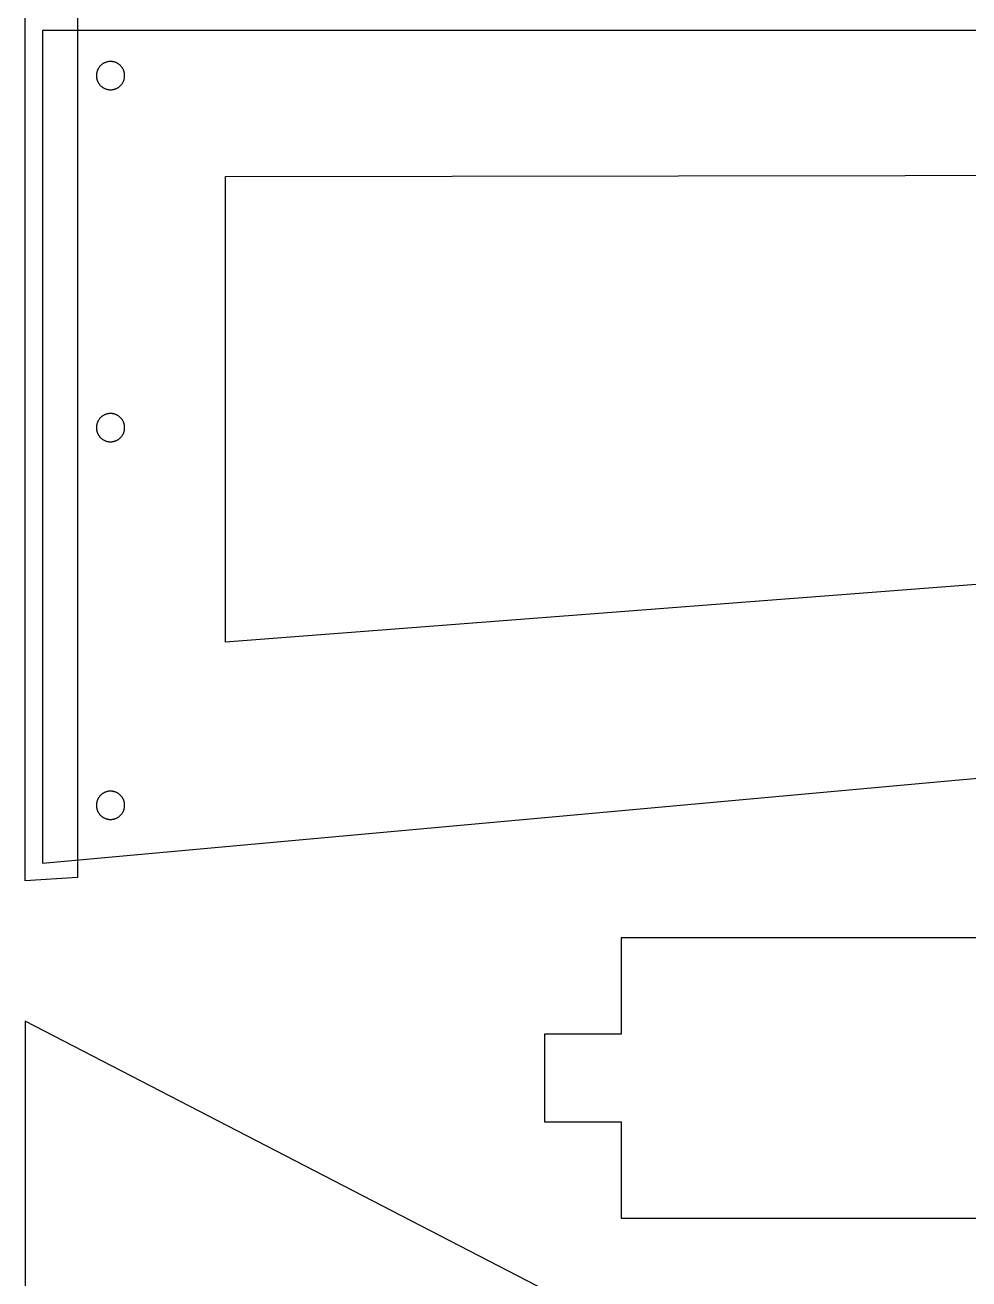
# Model space of a CAD drawing. Header units: millimetres. Extents: x 0 to 1560, y 0 to 1215.
# Drawn here: x 345.3 to 560.7, y 784.2 to 1070.4 of the extents above; entities that cross this region are included whole.
import ezdxf

# ---------------------------------------------------------------- set-up
doc = ezdxf.new("R2010")
doc.units = ezdxf.units.MM
doc.header["$MEASUREMENT"] = 0
for name, color, linetype, true_color in [('Bck', 18, 'Continuous', 0x000000), ('interiores', 3, 'Continuous', 0x0fff00), ('Rebaje 8mm', 1, 'Continuous', 0xff0000)]:
    doc.layers.add(name, color=color, linetype=linetype, true_color=true_color)

msp = doc.modelspace()

# ---------------------------------------------------------------- linework, layer by layer
at = {"layer": 'Bck'}
for points in [[(349.267, 879.13), (770.19, 917.386), (835.267, 917.386), (1315.267, 669.13), (1315.267, 1069.13), (349.267, 1069.13), (349.267, 879.13)], [(481.326, 840.099), (463.826, 840.099), (463.826, 820.099), (481.326, 820.099), (481.326, 798.099), (878.326, 798.099), (878.326, 820.099), (895.826, 820.099), (895.826, 840.099), (878.326, 840.099), (878.326, 862.099), (481.326, 862.099), (481.326, 840.099)], [(1311.267, 633.027), (890.344, 594.771), (825.267, 594.771), (345.267, 843.027), (345.267, 443.027), (1311.267, 443.027), (1311.267, 633.027)]]:
    msp.add_lwpolyline(points, dxfattribs=at)
at = {"layer": 'interiores'}
for points in [[(361.542, 1058.87), (361.543, 1058.758), (361.549, 1058.646), (361.559, 1058.534), (361.573, 1058.423), (361.59, 1058.313), (361.611, 1058.203), (361.636, 1058.094), (361.665, 1057.985), (361.698, 1057.878), (361.734, 1057.772), (361.774, 1057.668), (361.817, 1057.565), (361.864, 1057.463), (361.915, 1057.363), (361.969, 1057.265), (362.026, 1057.169), (362.087, 1057.075), (362.151, 1056.983), (362.218, 1056.893), (362.288, 1056.806), (362.361, 1056.721), (362.437, 1056.639), (362.516, 1056.56), (362.598, 1056.483), (362.682, 1056.409), (362.768, 1056.338), (362.857, 1056.27), (362.949, 1056.206), (363.042, 1056.144), (363.138, 1056.086), (363.235, 1056.031), (363.335, 1055.98), (363.436, 1055.932), (363.539, 1055.887), (363.643, 1055.847), (363.749, 1055.809), (363.855, 1055.776), (363.963, 1055.746), (364.072, 1055.72), (364.182, 1055.698), (364.292, 1055.68), (364.403, 1055.665), (364.515, 1055.654), (364.627, 1055.648), (364.739, 1055.645), (364.85, 1055.646), (364.962, 1055.65), (365.074, 1055.659), (365.185, 1055.672), (365.296, 1055.688), (365.406, 1055.709), (365.515, 1055.733), (365.624, 1055.761), (365.731, 1055.792), (365.837, 1055.827), (365.942, 1055.866), (366.046, 1055.909), (366.148, 1055.955), (366.248, 1056.005), (366.347, 1056.058), (366.443, 1056.115), (366.538, 1056.174), (366.63, 1056.238), (366.721, 1056.304), (366.808, 1056.373), (366.894, 1056.446), (366.977, 1056.521), (367.057, 1056.599), (367.134, 1056.68), (367.209, 1056.763), (367.28, 1056.849), (367.349, 1056.938), (367.415, 1057.029), (367.477, 1057.122), (367.536, 1057.217), (367.592, 1057.314), (367.644, 1057.413), (367.693, 1057.514), (367.738, 1057.616), (367.78, 1057.72), (367.818, 1057.825), (367.852, 1057.932), (367.883, 1058.039), (367.91, 1058.148), (367.933, 1058.258), (367.952, 1058.368), (367.968, 1058.479), (367.979, 1058.59), (367.987, 1058.702), (367.991, 1058.814), (367.991, 1058.925), (367.987, 1059.037), (367.979, 1059.149), (367.968, 1059.26), (367.952, 1059.371), (367.933, 1059.482), (367.91, 1059.591), (367.883, 1059.7), (367.852, 1059.807), (367.818, 1059.914), (367.78, 1060.019), (367.738, 1060.123), (367.693, 1060.225), (367.644, 1060.326), (367.592, 1060.425), (367.536, 1060.522), (367.477, 1060.617), (367.415, 1060.71), (367.349, 1060.801), (367.28, 1060.89), (367.209, 1060.976), (367.134, 1061.059), (367.057, 1061.14), (366.977, 1061.218), (366.894, 1061.293), (366.808, 1061.366), (366.721, 1061.435), (366.63, 1061.501), (366.538, 1061.565), (366.443, 1061.624), (366.347, 1061.681), (366.248, 1061.734), (366.148, 1061.784), (366.046, 1061.83), (365.942, 1061.873), (365.837, 1061.912), (365.731, 1061.947), (365.624, 1061.979), (365.515, 1062.006), (365.406, 1062.03), (365.296, 1062.051), (365.185, 1062.067), (365.074, 1062.08), (364.962, 1062.089), (364.85, 1062.093), (364.739, 1062.094), (364.627, 1062.091), (364.515, 1062.085), (364.403, 1062.074), (364.292, 1062.059), (364.182, 1062.041), (364.072, 1062.019), (363.963, 1061.993), (363.855, 1061.963), (363.749, 1061.93), (363.643, 1061.893), (363.539, 1061.852), (363.436, 1061.807), (363.335, 1061.759), (363.235, 1061.708), (363.138, 1061.653), (363.042, 1061.595), (362.949, 1061.533), (362.857, 1061.469), (362.768, 1061.401), (362.682, 1061.33), (362.598, 1061.256), (362.516, 1061.179), (362.437, 1061.1), (362.361, 1061.018), (362.288, 1060.933), (362.218, 1060.846), (362.151, 1060.756), (362.087, 1060.664), (362.026, 1060.57), (361.969, 1060.474), (361.915, 1060.376), (361.864, 1060.276), (361.817, 1060.174), (361.774, 1060.071), (361.734, 1059.967), (361.698, 1059.861), (361.665, 1059.754), (361.636, 1059.645), (361.611, 1059.536), (361.59, 1059.426), (361.573, 1059.316), (361.559, 1059.205), (361.549, 1059.093), (361.543, 1058.981), (361.542, 1058.87)], [(361.542, 978.521), (361.543, 978.409), (361.549, 978.298), (361.559, 978.186), (361.573, 978.075), (361.59, 977.964), (361.611, 977.855), (361.636, 977.745), (361.665, 977.637), (361.698, 977.53), (361.734, 977.424), (361.774, 977.32), (361.817, 977.217), (361.864, 977.115), (361.915, 977.015), (361.969, 976.917), (362.026, 976.821), (362.087, 976.727), (362.151, 976.635), (362.218, 976.545), (362.288, 976.458), (362.361, 976.373), (362.437, 976.291), (362.516, 976.212), (362.598, 976.135), (362.682, 976.061), (362.768, 975.99), (362.857, 975.922), (362.949, 975.858), (363.042, 975.796), (363.138, 975.738), (363.235, 975.683), (363.335, 975.632), (363.436, 975.584), (363.539, 975.539), (363.643, 975.498), (363.749, 975.461), (363.855, 975.428), (363.963, 975.398), (364.072, 975.372), (364.182, 975.35), (364.292, 975.331), (364.403, 975.317), (364.515, 975.306), (364.627, 975.299), (364.739, 975.297), (364.85, 975.298), (364.962, 975.302), (365.074, 975.311), (365.185, 975.324), (365.296, 975.34), (365.406, 975.36), (365.515, 975.385), (365.624, 975.412), (365.731, 975.444), (365.837, 975.479), (365.942, 975.518), (366.046, 975.561), (366.148, 975.607), (366.248, 975.657), (366.347, 975.71), (366.443, 975.767), (366.538, 975.826), (366.63, 975.89), (366.721, 975.956), (366.808, 976.025), (366.894, 976.098), (366.977, 976.173), (367.057, 976.251), (367.134, 976.332), (367.209, 976.415), (367.28, 976.501), (367.349, 976.59), (367.415, 976.681), (367.477, 976.774), (367.536, 976.869), (367.592, 976.966), (367.644, 977.065), (367.693, 977.166), (367.738, 977.268), (367.78, 977.372), (367.818, 977.477), (367.852, 977.584), (367.883, 977.691), (367.91, 977.8), (367.933, 977.909), (367.952, 978.02), (367.968, 978.131), (367.979, 978.242), (367.987, 978.354), (367.991, 978.465), (367.991, 978.577), (367.987, 978.689), (367.979, 978.801), (367.968, 978.912), (367.952, 979.023), (367.933, 979.133), (367.91, 979.243), (367.883, 979.352), (367.852, 979.459), (367.818, 979.566), (367.78, 979.671), (367.738, 979.775), (367.693, 979.877), (367.644, 979.978), (367.592, 980.077), (367.536, 980.174), (367.477, 980.269), (367.415, 980.362), (367.349, 980.453), (367.28, 980.542), (367.209, 980.628), (367.134, 980.711), (367.057, 980.792), (366.977, 980.87), (366.894, 980.945), (366.808, 981.018), (366.721, 981.087), (366.63, 981.153), (366.538, 981.216), (366.443, 981.276), (366.347, 981.333), (366.248, 981.386), (366.148, 981.436), (366.046, 981.482), (365.942, 981.524), (365.837, 981.563), (365.731, 981.599), (365.624, 981.63), (365.515, 981.658), (365.406, 981.682), (365.296, 981.703), (365.185, 981.719), (365.074, 981.732), (364.962, 981.74), (364.85, 981.745), (364.739, 981.746), (364.627, 981.743), (364.515, 981.737), (364.403, 981.726), (364.292, 981.711), (364.182, 981.693), (364.072, 981.671), (363.963, 981.645), (363.855, 981.615), (363.749, 981.582), (363.643, 981.544), (363.539, 981.504), (363.436, 981.459), (363.335, 981.411), (363.235, 981.36), (363.138, 981.305), (363.042, 981.247), (362.949, 981.185), (362.857, 981.121), (362.768, 981.053), (362.682, 980.982), (362.598, 980.908), (362.516, 980.831), (362.437, 980.752), (362.361, 980.67), (362.288, 980.585), (362.218, 980.498), (362.151, 980.408), (362.087, 980.316), (362.026, 980.222), (361.969, 980.126), (361.915, 980.028), (361.864, 979.928), (361.817, 979.826), (361.774, 979.723), (361.734, 979.619), (361.698, 979.513), (361.665, 979.406), (361.636, 979.297), (361.611, 979.188), (361.59, 979.078), (361.573, 978.968), (361.559, 978.857), (361.549, 978.745), (361.543, 978.633), (361.542, 978.521)], [(361.542, 892.33), (361.543, 892.218), (361.549, 892.106), (361.559, 891.995), (361.573, 891.883), (361.59, 891.773), (361.611, 891.663), (361.636, 891.554), (361.665, 891.446), (361.698, 891.339), (361.734, 891.233), (361.774, 891.128), (361.817, 891.025), (361.864, 890.923), (361.915, 890.823), (361.969, 890.725), (362.026, 890.629), (362.087, 890.535), (362.151, 890.443), (362.218, 890.354), (362.288, 890.266), (362.361, 890.182), (362.437, 890.099), (362.516, 890.02), (362.598, 889.943), (362.682, 889.869), (362.768, 889.798), (362.857, 889.731), (362.949, 889.666), (363.042, 889.604), (363.138, 889.546), (363.235, 889.491), (363.335, 889.44), (363.436, 889.392), (363.539, 889.348), (363.643, 889.307), (363.749, 889.27), (363.855, 889.236), (363.963, 889.206), (364.072, 889.18), (364.182, 889.158), (364.292, 889.14), (364.403, 889.125), (364.515, 889.115), (364.627, 889.108), (364.739, 889.105), (364.85, 889.106), (364.962, 889.111), (365.074, 889.12), (365.185, 889.132), (365.296, 889.149), (365.406, 889.169), (365.515, 889.193), (365.624, 889.221), (365.731, 889.252), (365.837, 889.288), (365.942, 889.327), (366.046, 889.369), (366.148, 889.416), (366.248, 889.465), (366.347, 889.518), (366.443, 889.575), (366.538, 889.635), (366.63, 889.698), (366.721, 889.764), (366.808, 889.834), (366.894, 889.906), (366.977, 889.981), (367.057, 890.059), (367.134, 890.14), (367.209, 890.224), (367.28, 890.31), (367.349, 890.398), (367.415, 890.489), (367.477, 890.582), (367.536, 890.677), (367.592, 890.774), (367.644, 890.873), (367.693, 890.974), (367.738, 891.076), (367.78, 891.18), (367.818, 891.285), (367.852, 891.392), (367.883, 891.5), (367.91, 891.608), (367.933, 891.718), (367.952, 891.828), (367.968, 891.939), (367.979, 892.05), (367.987, 892.162), (367.991, 892.274), (367.991, 892.386), (367.987, 892.498), (367.979, 892.609), (367.968, 892.721), (367.952, 892.832), (367.933, 892.942), (367.91, 893.051), (367.883, 893.16), (367.852, 893.268), (367.818, 893.374), (367.78, 893.479), (367.738, 893.583), (367.693, 893.686), (367.644, 893.786), (367.592, 893.885), (367.536, 893.983), (367.477, 894.078), (367.415, 894.171), (367.349, 894.261), (367.28, 894.35), (367.209, 894.436), (367.134, 894.519), (367.057, 894.6), (366.977, 894.678), (366.894, 894.754), (366.808, 894.826), (366.721, 894.895), (366.63, 894.962), (366.538, 895.025), (366.443, 895.085), (366.347, 895.141), (366.248, 895.194), (366.148, 895.244), (366.046, 895.29), (365.942, 895.333), (365.837, 895.372), (365.731, 895.407), (365.624, 895.439), (365.515, 895.467), (365.406, 895.491), (365.296, 895.511), (365.185, 895.528), (365.074, 895.54), (364.962, 895.549), (364.85, 895.554), (364.739, 895.555), (364.627, 895.552), (364.515, 895.545), (364.403, 895.534), (364.292, 895.52), (364.182, 895.501), (364.072, 895.479), (363.963, 895.453), (363.855, 895.423), (363.749, 895.39), (363.643, 895.353), (363.539, 895.312), (363.436, 895.268), (363.335, 895.22), (363.235, 895.168), (363.138, 895.113), (363.042, 895.055), (362.949, 894.994), (362.857, 894.929), (362.768, 894.861), (362.682, 894.79), (362.598, 894.716), (362.516, 894.64), (362.437, 894.56), (362.361, 894.478), (362.288, 894.393), (362.218, 894.306), (362.151, 894.216), (362.087, 894.124), (362.026, 894.03), (361.969, 893.934), (361.915, 893.836), (361.864, 893.736), (361.817, 893.635), (361.774, 893.532), (361.734, 893.427), (361.698, 893.321), (361.665, 893.214), (361.636, 893.106), (361.611, 892.997), (361.59, 892.887), (361.573, 892.776), (361.559, 892.665), (361.549, 892.554), (361.543, 892.442), (361.542, 892.33)]]:
    msp.add_lwpolyline(points, dxfattribs=at)
at = {"layer": 'interiores', "extrusion": (-0.003028, -5.36066e-15, 0.999995)}
msp.add_lwpolyline([(649.53, 1036.238), (649.53, 949.386), (391.036, 929.538), (391.036, 1035.87), (649.53, 1036.238)], dxfattribs=at)
at = {"layer": 'Rebaje 8mm'}
msp.add_lwpolyline([(345.267, 1073.13), (357.267, 1073.13), (357.267, 875.857), (345.267, 875.13), (345.267, 1073.13)], dxfattribs=at)

doc.saveas('drawing.dxf')
